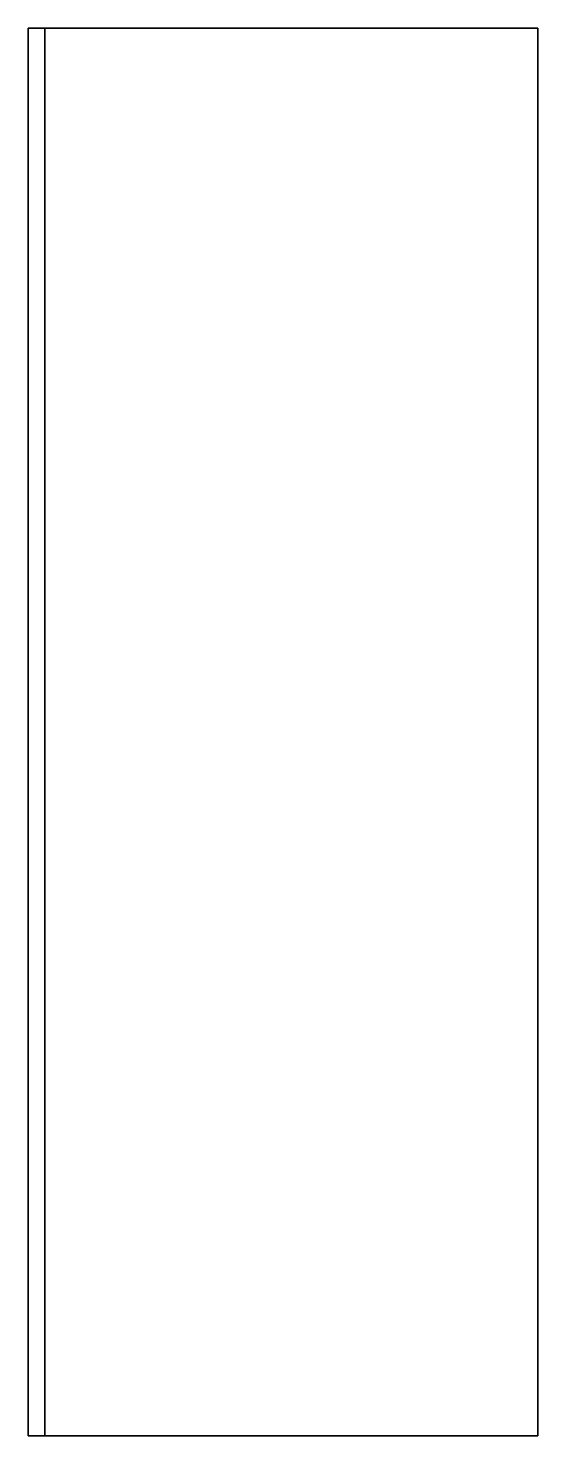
# Model space of a CAD drawing. Extents: x 144.9 to 210.8, y 90.1 to 115.
# Drawn here: x 203.53 to 210.77, y 90.14 to 110.14 of the extents above.
import ezdxf

# ---------------------------------------------------------------- set-up
doc = ezdxf.new("R2010")
doc.units = 0

msp = doc.modelspace()

# ---------------------------------------------------------------- linework, layer by layer
at = {"color": 7, "lineweight": 35}
for p, q in [((203.532349, 90.143311), (203.532349, 110.143311)), ((203.771362, 90.143311), (203.771362, 110.143311)), ((210.771362, 90.143311), (210.771362, 110.143311))]:
    msp.add_line(p, q, dxfattribs=at)
at = {"color": 7, "lineweight": 35, "ltscale": 0.005975}
for p, q in [((203.532349, 110.143311), (203.771362, 110.143311)), ((203.532349, 90.143311), (203.771362, 90.143311))]:
    msp.add_line(p, q, dxfattribs=at)
at = {"color": 7, "lineweight": 35, "ltscale": 0.175}
for p, q in [((203.771362, 110.143311), (210.771362, 110.143311)), ((203.771362, 90.143311), (210.771362, 90.143311))]:
    msp.add_line(p, q, dxfattribs=at)

doc.saveas('drawing.dxf')
